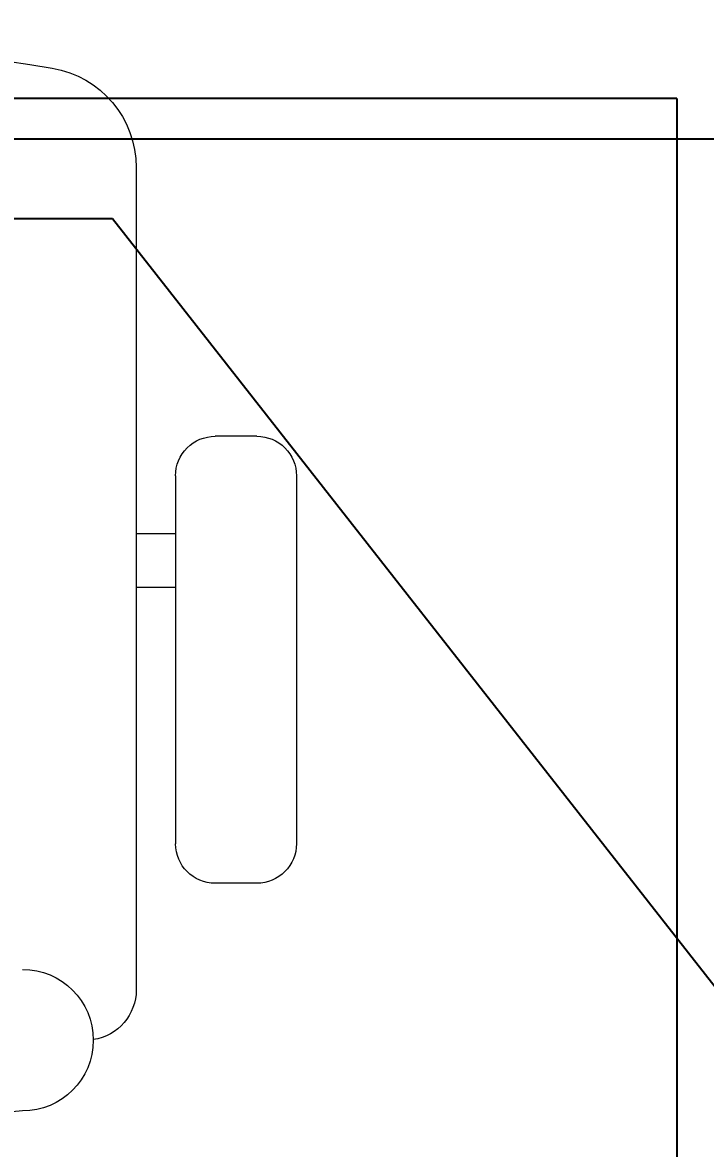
# Model space of a CAD drawing. Extents: x -178977 to 231842, y -29287 to 19916.
# Drawn here: x 22411 to 22750, y 7609 to 8168 of the extents above; entities that cross this region are included whole.
import ezdxf
from ezdxf import colors
from ezdxf.entities.mleader import LeaderData, LeaderLine
from ezdxf.math import Vec2, Vec3

# ---------------------------------------------------------------- set-up
doc = ezdxf.new("R2010")
doc.units = 0
doc.header["$LTSCALE"] = 0.25
doc.linetypes.add('DASHDOT', pattern=[25.4, 12.7, -6.35, 0, -6.35])
doc.layers.add('01-First Floor-FUR$0$FALSE CEILING', color=251, linetype='Continuous')
for name, color, linetype, lineweight in [('01-First Floor-FUR$0$LOADING', 253, 'Continuous', 5), ('E-LITE-CIRC', 6, 'Continuous', 25), ('E-LITE-CLNG-CNDT', 6, 'DASHDOT', 35)]:
    doc.layers.add(name, color=color, linetype=linetype, lineweight=lineweight)
doc.styles.add('DC_SIMPLEX', font='SIMPLEX.shx', dxfattribs={"width": 0.7})

# ---------------------------------------------------------------- blocks, each defined once
blk = doc.blocks.new('01-First Floor-FUR$0$GF21018-P')
at = {"color": 0}
for p, q in [((-0.2206958158158443, 0.4756307261486727), (-0.2206958158158443, 0.0674977280054634)), ((-0.2805980196294406, 0.3422072443699342), (-0.2598282612620899, 0.3422072443699342)), ((-0.3002131404457629, 0.322592123553612), (-0.3002131404457629, 0.1400010304266672)), ((-0.2402131404457641, 0.322592123553612), (-0.2402131404457641, 0.1400010304266708)), ((-0.2402131404457641, 0.2937232591883401), (-0.2206958158158443, 0.2937232591883365)), ((-0.2402131404457641, 0.2670847420663591), (-0.2206958158158443, 0.2670847420663591)), ((-0.2805980196294406, 0.1203859096103415), (-0.2598282612620899, 0.120385909610345))]:
    blk.add_line(p, q, dxfattribs=at)
for centre, radius, start, end in [((-0.0001010474000793, -0.5294775460345988), 1.069482816835118, 80.36711584008485, 99.63288415991525), ((-0.1706958158158436, 0.4756307261486727), 0.05, 99.63288415991494, 180), ((-0.2805980196294406, 0.322592123553612), 0.0196151208163253, 90, 180.0000000000001), ((-0.2598282612620899, 0.322592123553612), 0.0196151208163253, 359.9999999999999, 90), ((-0.2805980196294406, 0.1400010304266672), 0.0196151208163253, 180.0000000000001, 270.0000000000004), ((-0.2598282612620899, 0.1400010304266708), 0.0196151208163253, 270.0000000000006, 359.9999999999999), ((-0.1642902328567111, 0.0424977280054613), 0.0351139560901341, 90.00000000000004, 270), ((-0.1956958158158457, 0.0674977280054634), 0.025, 179.9999999999999, 261.4720758531367), ((-3.2405935642e-06, 1.831363171438854), 1.831363171441721, 264.8532206013883, 275.1469821681523)]:
    blk.add_arc(centre, radius, start, end, dxfattribs=at)
blk = doc.blocks.new('01-First Floor-FUR')
at = {"layer": '01-First Floor-FUR$0$FALSE CEILING'}
for p, q in [((22735.56364585549, 8129.999999999256, -0.1044575172314643), (20217.48297130832, 8129.999999999256, -0.1044575172314643)), ((22735.56364585549, 8129.999999999256, -0.104457517174298), (22735.56364585549, 6229.099253999431, -0.104457517174298))]:
    blk.add_line(p, q, dxfattribs=at)
at = {"layer": '01-First Floor-FUR$0$FALSE CEILING', "linetype": 'Continuous'}
blk.add_line((19215.56364585491, 8109.999999999256), (23215.56364585538, 8109.999999999256), dxfattribs=at)
at = {"layer": '01-First Floor-FUR$0$LOADING'}
for p, q in [((22735.56364585547, 8129.999999999243, -0.1044575172898367), (20217.48297130829, 8129.999999999243, -0.1044575172898367)), ((22735.56364585547, 8129.999999999243, -0.1044575172326703), (22735.56364585547, 6229.099253999419, -0.1044575172326703))]:
    blk.add_line(p, q, dxfattribs=at)
at = {"layer": '01-First Floor-FUR$0$LOADING', "extrusion": (2.240207019314477e-05, -7.77426384867622e-06, 0.9999999997188542), "xscale": -1000, "yscale": 1000.000000000001, "zscale": 1000, "rotation": 0.001410765030716021}
blk.add_blockref('01-First Floor-FUR$0$GF21018-P', (22246.7673414019, 7620.170733493704, 0.3938779009742965), dxfattribs=at)
blk = doc.blocks.new('ARR0W')
at = {"color": 45}
blk.add_ellipse((0, 0), major_axis=(0.4, -7.347638122934264e-17), ratio=0.4, dxfattribs=at)
at = {"color": 45, "ltscale": 0.5}
blk.add_solid([(-1.399999999994179, 0.1666666666569654), (-0.3999999999941792, 0), (-1.399999999994179, -0.1666666666860692)], dxfattribs=at)

msp = doc.modelspace()

# ---------------------------------------------------------------- block references
at = {"layer": 'E-LITE-CLNG-CNDT'}
msp.add_blockref('01-First Floor-FUR', (0, 0), dxfattribs=at)

# ---------------------------------------------------------------- leaders
at = {"layer": 'E-LITE-CIRC'}
ml = msp.add_multileader_mtext('Standard', dxfattribs=at)
ml.set_content('{\\Fdc_el_romans|c0;\\W0.8;TO\\Fromans|c0; \\Fsimplex|c0;PP-\\Fdc_el_romans|c0;F1\\Fsimplex|c0;/M52}', color=256, style='DC_SIMPLEX')
ml.set_leader_properties()
ml.set_arrow_properties(name='ARR0W')
ml.build(insert=Vec2(0, 0))
ml.multileader.update_dxf_attribs({"dogleg_length": 200, "arrow_head_size": 140, "scale": 100})
ctx = ml.context
ctx.base_point, ctx.scale, ctx.char_height, ctx.arrow_head_size, ctx.landing_gap_size, ctx.plane_origin, ctx.plane_x_axis, ctx.plane_y_axis = Vec3(20215.45941899958, 8070.362290106011, 6.766117832692971e-07), 100, 200, 140, 140, Vec3(35559.20283381868, 745.2653828443181, 6.766117832693809e-07), Vec3(0.9999999999998671, 5.157058348692625e-07, 2.106545432364483e-33), Vec3(-5.157058348692625e-07, 0.9999999999998671, -4.038416439073071e-23)
ctx.text_align_type = 2
notes = []
notes.append((ctx, [(1, (1, 1, 0), (22455.67840538308, 8070.363445400013, 6.766117832692971e-07), (-0.9999999999998671, -5.157058348692625e-07, -2.106545432364483e-33), 108.7904149552201, [(0, [(23215.56364585544, 7100.727461553175, 6.766117832693809e-07)], 0, [])])]))
ctx.mtext.insert, ctx.mtext.text_direction, ctx.mtext.rotation, ctx.mtext.alignment, ctx.mtext.flow_direction = Vec3(22206.88792166712, 8203.696650430658, 6.766117832692917e-07), Vec3(0.9999999999998671, 5.157058343419065e-07, 2.106562423161298e-33), 5.157058343419293e-07, 3, 5
for ctx, leaders in notes:
    for number, flags, end, landing, length, lines in leaders:
        leader = LeaderData()
        leader.index, (leader.has_last_leader_line, leader.has_dogleg_vector, leader.attachment_direction) = number, flags
        leader.last_leader_point, leader.dogleg_vector, leader.dogleg_length = Vec3(end), Vec3(landing), length
        for number, points, colour, breaks in lines:
            line = LeaderLine()
            line.index, line.vertices, line.color, line.breaks = number, Vec3.list(points), colors.encode_raw_color(colour), breaks
            leader.lines.append(line)
        ctx.leaders.append(leader)

doc.saveas('drawing.dxf')
